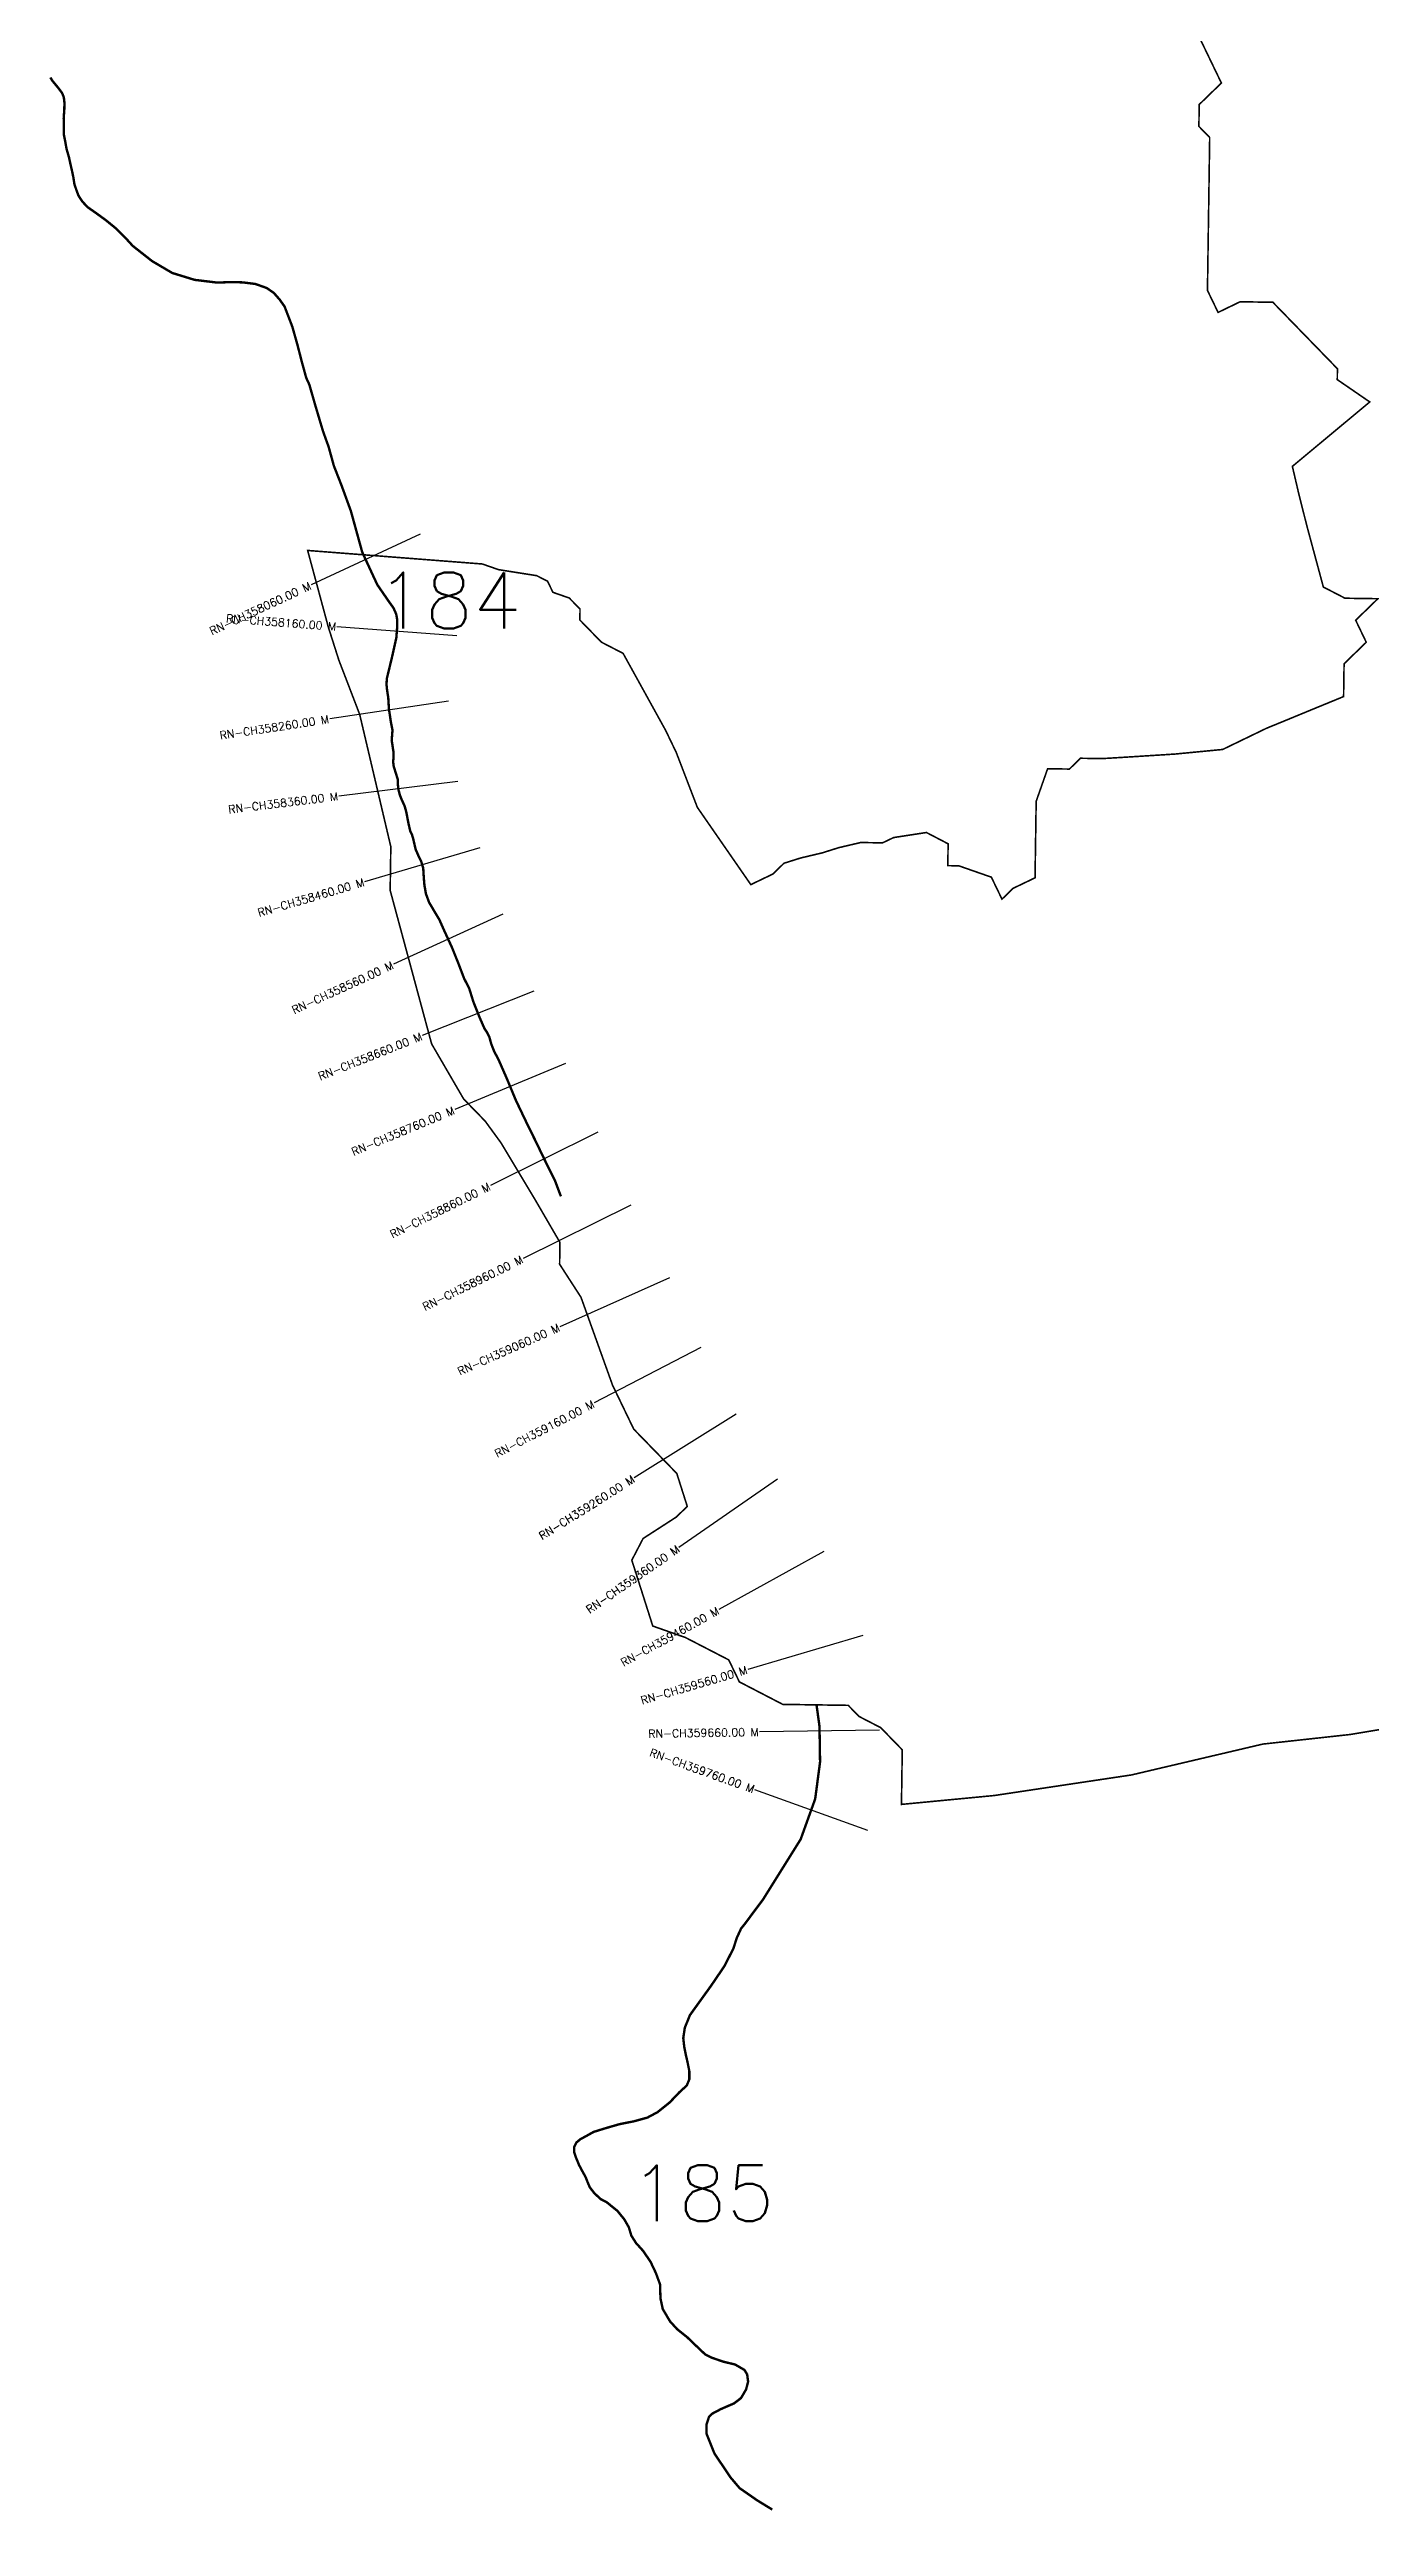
# Model space of a CAD drawing. Header units: metres. Extents: x 296007 to 299963, y 1972898 to 1977563.
# Drawn here: x 296661 to 298312, y 1972898 to 1975974 of the extents above; entities that cross this region are included whole.
import ezdxf
from ezdxf.enums import TextEntityAlignment as Align

# ---------------------------------------------------------------- set-up
doc = ezdxf.new("R2010")
doc.units = ezdxf.units.M
doc.header["$MEASUREMENT"] = 0
for name, color, linetype in [('CS', 134, 'Continuous'), ('CSMark', 6, 'Continuous'), ('NATURALLY PROTECTED', 3, 'Continuous')]:
    doc.layers.add(name, color=color, linetype=linetype)
doc.styles.get("Standard").update_dxf_attribs({"font": 'simplex.shx'})

msp = doc.modelspace()

# ---------------------------------------------------------------- linework, layer by layer
at = {"color": 6, "const_width": 2, "flags": 128}
msp.add_lwpolyline([(298361.9, 1973880.9), (298286.6, 1973868.3), (298177.2, 1973856.3), (298012.9, 1973817.7), (297841.6, 1973792), (297725.6, 1973780.9), (297726.6, 1973849.1), (297699.7, 1973876.8), (297672.6, 1973890.8), (297659.1, 1973904.7), (297577.3, 1973905.9), (297523.1, 1973934), (297509.8, 1973961.5), (297455.6, 1973989.5), (297414.9, 1974003.8), (297388.7, 1974086.1), (297402.8, 1974113.2), (297444.1, 1974139.9), (297458, 1974153.3), (297444.9, 1974194.5), (297391.1, 1974249.9), (297364.6, 1974304.9), (297325.2, 1974414.7), (297298.5, 1974456), (297298.9, 1974483.3), (297267.1, 1974538), (297225.6, 1974607.2), (297205.5, 1974634.8), (297178.6, 1974662.5), (297138.6, 1974731.3), (297086.8, 1974923.2), (297087.6, 1974977.8), (297048.7, 1975143.1), (297035.9, 1975176.5), (297022.7, 1975210.9), (297009.6, 1975252), (296983.7, 1975348), (297201.9, 1975331.1), (297222.3, 1975324), (297269.9, 1975316.5), (297283.5, 1975309.5), (297290.1, 1975295.7), (297310.5, 1975288.6), (297324, 1975274.8), (297323.8, 1975261.1), (297350.7, 1975233.4), (297377.8, 1975219.4), (297431, 1975123.1), (297444.2, 1975095.6), (297470.6, 1975026.9), (297537.4, 1974930.4), (297564.9, 1974943.6), (297578.8, 1974957.1), (297599.4, 1974963.6), (297626.7, 1974970.1), (297647.3, 1974976.6), (297674.7, 1974983), (297702, 1974982.6), (297715.8, 1974989.2), (297756.8, 1974995.5), (297783.9, 1974981.4), (297783.5, 1974954.1), (297797.2, 1974953.9), (297837.9, 1974939.7), (297851.2, 1974912.2), (297865, 1974925.7), (297892.5, 1974938.9), (297893.9, 1975034.5), (297908.2, 1975075.2), (297935.4, 1975074.8), (297949.3, 1975088.3), (297976.6, 1975087.9), (297986.9, 1975088.5), (298015.8, 1975090.3), (298050.7, 1975092.5), (298067.7, 1975093.6), (298126.9, 1975099.3), (298181.9, 1975125.9), (298199.3, 1975133), (298242.2, 1975150.7), (298278, 1975165.4), (298278.6, 1975206.4), (298306.3, 1975233.3), (298293.1, 1975260.8), (298320.8, 1975287.7), (298279.8, 1975288.3), (298252.7, 1975302.3), (298232.2, 1975378.4), (298222.4, 1975417.1), (298214, 1975453.1), (298310.7, 1975533.6), (298270.1, 1975561.5), (298270.3, 1975575.1), (298189.6, 1975658.2), (298148.7, 1975658.8), (298121.2, 1975645.5), (298107.9, 1975673), (298110.7, 1975864.1), (298097.2, 1975878), (298097.6, 1975905.3), (298125.3, 1975932.2), (298098.8, 1975987.2)], dxfattribs=at)
at = {"layer": 'CS'}
for p, q in [((297124.2, 1975368.2), (296988.1, 1975305)), ((297169.9, 1975241.3), (297020.3, 1975252.7)), ((297159.6, 1975159.8), (297011.3, 1975137.4)), ((297171.5, 1975059.1), (297022.6, 1975041)), ((297198.8, 1974976.2), (297054.9, 1974934)), ((297227.5, 1974893.4), (297091.1, 1974830.8)), ((297266.2, 1974797.2), (297126.9, 1974741.7)), ((297306, 1974706.9), (297167.4, 1974649.3)), ((297346.4, 1974620.9), (297212, 1974554.3)), ((297387.3, 1974529.6), (297252.8, 1974463.3)), ((297435.8, 1974438.9), (297298.8, 1974377.9)), ((297474.8, 1974351.8), (297341.7, 1974282.6)), ((297518.9, 1974268.8), (297391.8, 1974189.1)), ((297570.9, 1974187.4), (297447.5, 1974102.1)), ((297628.8, 1974097), (297497.6, 1974024.4)), ((297677.5, 1973991.8), (297533.6, 1973949.5)), ((297698.2, 1973873.8), (297548.3, 1973871.4)), ((297683.4, 1973748.4), (297542.3, 1973799.3))]:
    msp.add_line(p, q, dxfattribs=at)
at = {"layer": 'NATURALLY PROTECTED', "const_width": 3, "flags": 128}
for points in [[(296662.3, 1975939.1), (296664.6, 1975935.2), (296673, 1975925), (296677.1, 1975919.3), (296679.1, 1975914.1), (296679.8, 1975907.7), (296679.7, 1975899.5), (296678.9, 1975888.3), (296679, 1975880.8), (296679, 1975873.3), (296679.2, 1975867.3), (296681, 1975858.2), (296682.4, 1975850.1), (296685.5, 1975839.3), (296687.4, 1975830.5), (296689.4, 1975821.9), (296691, 1975814.2), (296692.3, 1975805.7), (296694.7, 1975798.7), (296697.3, 1975791.6), (296702, 1975784.3), (296708.7, 1975777.1), (296720.4, 1975768.9), (296731.9, 1975760.5), (296743.4, 1975751.1), (296755.6, 1975739.1), (296759.1, 1975735.3), (296765.1, 1975728.7), (296789.4, 1975709.6), (296814.5, 1975694.8), (296842.4, 1975686.2), (296870.5, 1975682.8), (296885.9, 1975683.3), (296891.1, 1975683.4), (296903.1, 1975683), (296918.6, 1975681), (296932.3, 1975676.1), (296941.2, 1975670.1), (296948.7, 1975661.6), (296954.9, 1975652.8), (296964.6, 1975627.5), (296971, 1975604.8), (296976.1, 1975584.9), (296980.3, 1975569.6), (296981.9, 1975563.8), (296985.8, 1975555.3), (296993.4, 1975528.8), (297002.9, 1975497), (297010, 1975477.2), (297016.4, 1975453.9), (297025.8, 1975429.9), (297037.7, 1975397.3), (297051.9, 1975345.8), (297070.7, 1975305.2), (297084.6, 1975285), (297091, 1975276), (297094.3, 1975268.6), (297095.7, 1975260.8), (297095.7, 1975254.6), (297094.5, 1975238.9), (297089.2, 1975215.1), (297082.7, 1975188.2), (297082.2, 1975180.8), (297082.9, 1975173.7), (297084.4, 1975164.1), (297085.2, 1975150.4), (297087.7, 1975133.4), (297089.7, 1975123.5), (297088.7, 1975110.8), (297089.7, 1975104.2), (297091.1, 1975095), (297090.9, 1975088.1), (297090.5, 1975083.9), (297091.2, 1975078.3), (297093.5, 1975070.8), (297096.2, 1975062.3), (297096.3, 1975056.4), (297097.3, 1975048.5), (297098.8, 1975042.6), (297101.2, 1975036.5), (297104.7, 1975029), (297106.8, 1975021.7), (297109.9, 1975005.7), (297112, 1974996.9), (297114.1, 1974992.6), (297115.5, 1974987.9), (297118.6, 1974974.5), (297122.3, 1974966), (297125.7, 1974959), (297128.1, 1974950.9), (297128.8, 1974939.2), (297129.6, 1974929.6), (297131.5, 1974918.9), (297135.4, 1974908.2), (297142.1, 1974896.9), (297148.1, 1974886.9), (297155.1, 1974871.2), (297164, 1974851.9), (297172.1, 1974831.7), (297179.1, 1974813.3), (297185.6, 1974800.5), (297190.7, 1974784.1), (297198.4, 1974764.7), (297204.7, 1974750.3), (297208, 1974745.5), (297210.7, 1974740), (297213, 1974731.5), (297216.6, 1974722.3), (297222.5, 1974711), (297232.6, 1974687.9), (297244, 1974660.5), (297258.9, 1974629.3), (297268.1, 1974610.7), (297279.2, 1974587.7), (297293, 1974559.7), (297300.1, 1974540.8)], [(297619.5, 1973905.2), (297623.2, 1973878.3), (297623.9, 1973833.9), (297617.8, 1973787.7), (297599.7, 1973737.4), (297552.8, 1973662.3), (297529.4, 1973630.9), (297525.2, 1973625.7), (297519.9, 1973614.1), (297515.6, 1973600.8), (297504.6, 1973579.1), (297487.9, 1973554.5), (297461.4, 1973517.7), (297454.9, 1973501.8), (297453, 1973488.8), (297454.2, 1973478), (297456.2, 1973467.8), (297458.3, 1973458.9), (297460.6, 1973447.4), (297460.6, 1973437.4), (297457.3, 1973429.5), (297448.2, 1973421.2), (297436.2, 1973408.6), (297420.9, 1973396.3), (297408.2, 1973389.5), (297391.2, 1973384.8), (297373.4, 1973381.3), (297355.8, 1973376.2), (297341, 1973371.6), (297330.4, 1973365.7), (297324.5, 1973362.5), (297319.4, 1973358.3), (297316.8, 1973353), (297316.7, 1973346.2), (297318.9, 1973339.7), (297322.8, 1973330.2), (297326.3, 1973323.6), (297331.1, 1973314.9), (297333.4, 1973308.9), (297336.2, 1973302.4), (297341.8, 1973295.1), (297349.7, 1973287.7), (297357.1, 1973283.9), (297370.7, 1973272.9), (297379.4, 1973262.2), (297385, 1973252.4), (297388.1, 1973242), (297393.9, 1973232.8), (297402.9, 1973222.8), (297412.1, 1973209.3), (297418.7, 1973195.4), (297424, 1973181), (297424.5, 1973163.6), (297427.4, 1973150.1), (297436.5, 1973134.8), (297445.5, 1973124.9), (297457.8, 1973115.1), (297466.2, 1973107), (297480.3, 1973093.6), (297488.3, 1973089.5), (297503.2, 1973084.4), (297517.8, 1973080.9), (297529.4, 1973074.1), (297532.8, 1973068.6), (297534, 1973059.6), (297531.5, 1973049.8), (297525.1, 1973038.9), (297516.4, 1973032.3), (297500, 1973025.2), (297489.4, 1973019.6), (297485.1, 1973015.4), (297481.9, 1973005.5), (297482.1, 1972994.2), (297492, 1972969.6), (297512.1, 1972939.7), (297523.4, 1972926.4), (297545.4, 1972911.1), (297564.2, 1972899.6)]]:
    msp.add_lwpolyline(points, dxfattribs=at)

# ---------------------------------------------------------------- texts
at = {"char_height": 70, "attachment_point": 1}
for s, insert in [('184', (297070.1, 1975320.6)), ('185', (297387, 1973330))]:
    msp.add_mtext_dynamic_manual_height_columns(s, width=95.172, gutter_width=1, heights=[0], dxfattribs=dict(at, insert=insert))
at = {"layer": 'CSMark'}
for s, rotation, p in [('RN-CH358060.00 M', 24.8947, (296987.2, 1975304.6)), ('RN-CH358160.00 M', 355.6466, (297019.3, 1975252.8)), ('RN-CH358260.00 M', 8.5887, (297010.3, 1975137.3)), ('RN-CH358360.00 M', 6.939, (297021.6, 1975040.9)), ('RN-CH358460.00 M', 16.3548, (297054, 1974933.7)), ('RN-CH358560.00 M', 24.6474, (297090.2, 1974830.4)), ('RN-CH358660.00 M', 21.7261, (297125.9, 1974741.3)), ('RN-CH358760.00 M', 22.5707, (297166.5, 1974648.9)), ('RN-CH358860.00 M', 26.3843, (297211.1, 1974553.8)), ('RN-CH358960.00 M', 26.2422, (297251.9, 1974462.9)), ('RN-CH359060.00 M', 23.9775, (297297.9, 1974377.5)), ('RN-CH359160.00 M', 27.466, (297340.9, 1974282.1)), ('RN-CH359260.00 M', 32.0999, (297390.9, 1974188.6)), ('RN-CH359360.00 M', 34.6721, (297446.7, 1974101.5)), ('RN-CH359460.00 M', 28.955, (297496.7, 1974023.9)), ('RN-CH359560.00 M', 16.3657, (297532.6, 1973949.3)), ('RN-CH359660.00 M', 0.9247, (297547.3, 1973871.4)), ('RN-CH359760.00 M', 340.1896, (297541.4, 1973799.6))]:
    msp.add_text(s, height=10, rotation=rotation, dxfattribs=at).set_placement(p, align=Align.MIDDLE_RIGHT)

doc.saveas('drawing.dxf')
